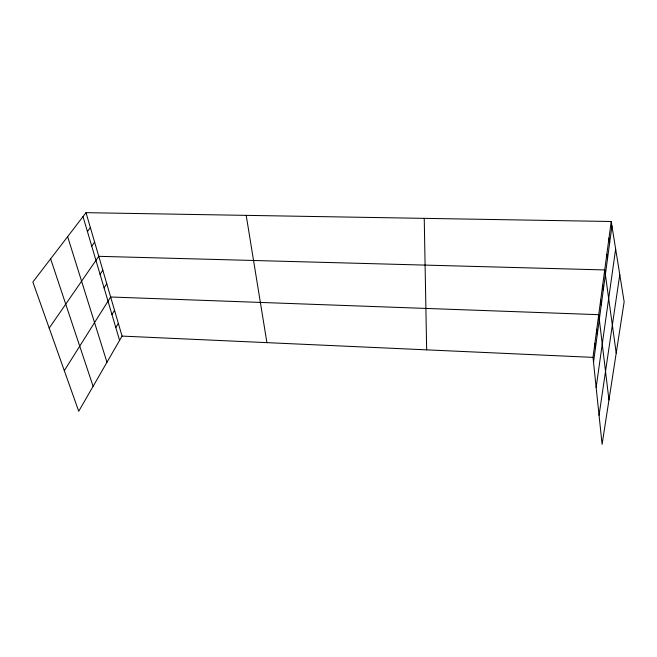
<?xml version="1.0" encoding="UTF-8"?>
<svg xmlns="http://www.w3.org/2000/svg" width="657" height="657" viewBox="0 0 657 657"><rect width="100%" height="100%" fill="white"/><g stroke="black" fill="none" stroke-linecap="round" stroke-linejoin="round"><path stroke-width="0.99" d="M611.215 221.499L624.15 301.777L602.099 444.329L593.008 357.375L611.215 221.499L86.018 212.671L32.85 282.034L78.725 411.257L122.062 336.097L86.018 212.671M593.526 362.294L611.938 225.967M596.154 387.433L615.642 248.97M599.061 415.249L619.781 274.659M115.813 327.621L118.342 323.359M111.953 314.563L114.54 310.326M64.312 370.663L110.647 296.997L598.732 314.687L608.957 400.014M104.085 287.906L106.779 283.75M100.069 274.314L102.821 270.191M49.201 328.098L98.764 256.32L604.727 269.937L616.209 353.096M91.742 246.145L94.616 242.121M87.43 231.543L90.37 227.568M122.062 336.097L593.008 357.375M50.63 258.833L93.105 386.316M67.646 236.643L106.968 362.278M83.012 216.588L119.59 340.392M246.203 215.365L266.914 342.642M608.998 238.08L609.688 242.622M606.83 254.218L607.503 258.817M602.674 285.237L603.298 289.951M600.679 300.15L601.278 304.914M596.778 329.288L597.328 334.126M594.864 343.512L595.398 348.391M424.241 218.354L426.656 349.861"/></g></svg>
